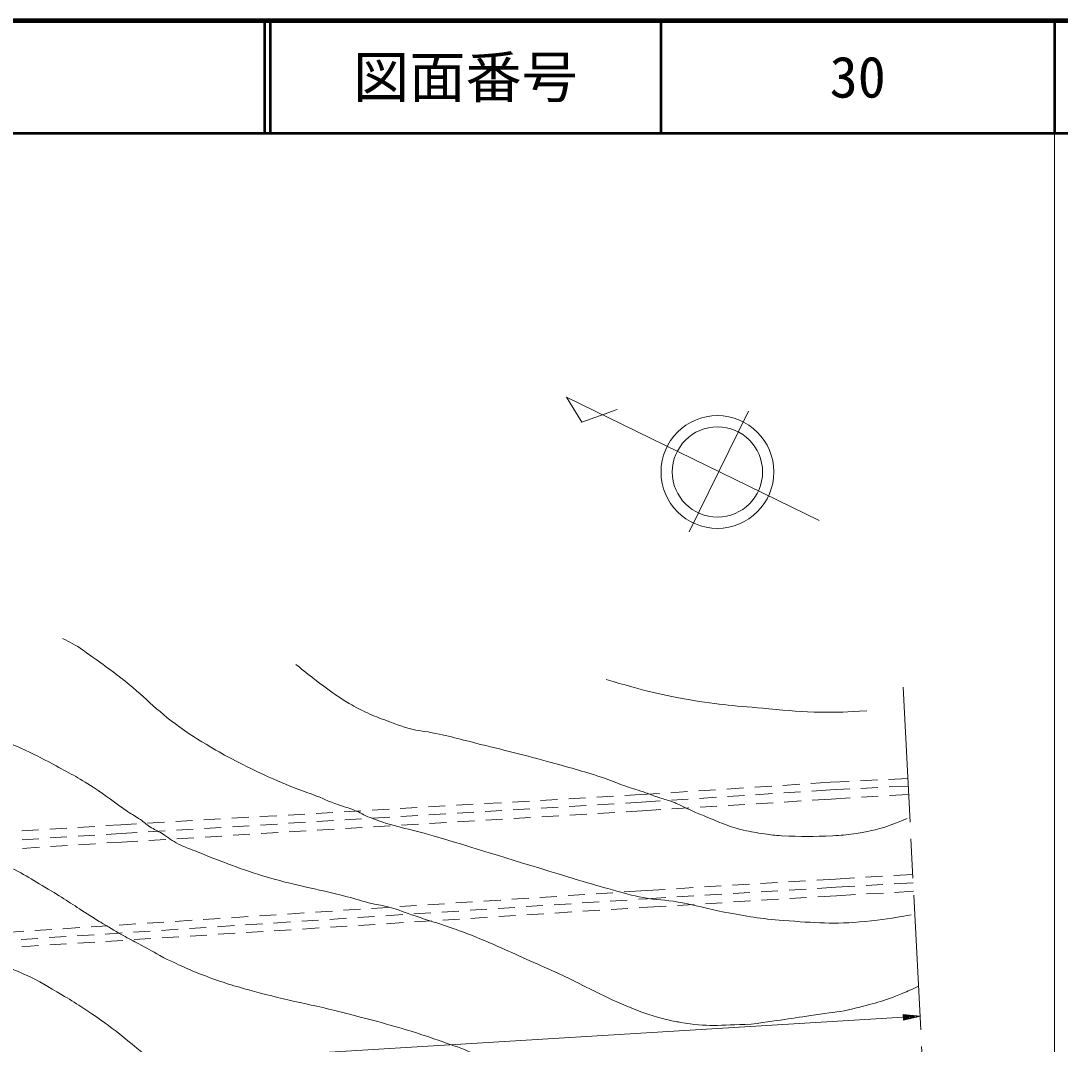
# Model space of a CAD drawing. Units: millimetres, scale not verified. Extents: x 40000 to 680000, y 20000 to 380000.
# Drawn here: x 487082 to 579500, y 288983 to 380000 of the extents above; entities that cross this region are included whole.
import ezdxf
from ezdxf.enums import TextEntityAlignment as Align

# ---------------------------------------------------------------- set-up
doc = ezdxf.new("R2010")
doc.units = ezdxf.units.MM
doc.header["$LTSCALE"] = 1000
doc.linetypes.add('CHAIN', pattern=[18.5, 12, -1.5, 3.5, -1.5])
for name, color, linetype, lineweight in [('M-BGD', 7, 'Continuous', 13), ('M-BMK', 2, 'CHAIN', 13), ('M-BMK-SRVR', 3, 'Continuous', 13), ('M-STR-HTXT', 7, 'Continuous', 13), ('M-TTL', 2, 'Continuous', 140), ('M-TTL-BAND', 7, 'Continuous', 13), ('M-TTL-LINE', 7, 'Continuous', 50)]:
    doc.layers.add(name, color=color, linetype=linetype, lineweight=lineweight)
doc.layers.add('M-TTL-TXT', color=7, linetype='Continuous')
doc.styles.add('ＭＳ ゴシック', font='')
doc.styles.get('ＭＳ ゴシック').set_extended_font_data('MS Gothic')

msp = doc.modelspace()

# ---------------------------------------------------------------- linework, layer by layer
at = {"layer": 'M-BGD'}
for p, q in [((561745, 312408), (563243, 312482)), ((564242, 312531), (565946, 312615)), ((544868, 311354), (546364, 311451)), ((547362, 311516), (548859, 311613)), ((549857, 311678), (551354, 311776)), ((552352, 311840), (553849, 311938)), ((554846, 312003), (556343, 312100)), ((557341, 312165), (559042, 312275)), ((557409, 311491), (559087, 311599)), ((559042, 312275), (560746, 312359)), ((559087, 311599), (560786, 311684)), ((561785, 311735), (563283, 311810)), ((564282, 311860), (565981, 311946)), ((530808, 310521), (532306, 310607)), ((533304, 310665), (534801, 310752)), ((535800, 310810), (537297, 310896)), ((538296, 310954), (539793, 311041)), ((540791, 311099), (542169, 311178)), ((542169, 311178), (543870, 311289)), ((542258, 310518), (543937, 310626)), ((544935, 310690), (546432, 310786)), ((547429, 310850), (548926, 310946)), ((549924, 311010), (551421, 311107)), ((552419, 311171), (553916, 311267)), ((554914, 311331), (556411, 311427)), ((554964, 310523), (556461, 310615)), ((557459, 310676), (559127, 310778)), ((559127, 310778), (560826, 310882)), ((561825, 310943), (563322, 311035)), ((564320, 311096), (566019, 311201)), ((515833, 309654), (517331, 309740)), ((518329, 309798), (519827, 309885)), ((520825, 309943), (522322, 310029)), ((523321, 310087), (524818, 310174)), ((525817, 310232), (527314, 310318)), ((525869, 309530), (527366, 309620)), ((528312, 310376), (529810, 310463)), ((528364, 309681), (529861, 309771)), ((530860, 309831), (532357, 309921)), ((533355, 309981), (534852, 310072)), ((535851, 310132), (537348, 310222)), ((538346, 310282), (539843, 310373)), ((538402, 309514), (539899, 309604)), ((540841, 310433), (542258, 310518)), ((540897, 309664), (542317, 309750)), ((542317, 309750), (543985, 309852)), ((544983, 309913), (546480, 310004)), ((547478, 310065), (548975, 310157)), ((549973, 310218), (551471, 310309)), ((552469, 310371), (553966, 310462)), ((498363, 308642), (499860, 308729)), ((500858, 308787), (502356, 308873)), ((503354, 308931), (504852, 309018)), ((505850, 309076), (507347, 309162)), ((508346, 309220), (509843, 309307)), ((510842, 309365), (512339, 309451)), ((510896, 308627), (512393, 308718)), ((513337, 309509), (514835, 309596)), ((513391, 308778), (514889, 308868)), ((515887, 308928), (517384, 309018)), ((518382, 309079), (519880, 309169)), ((520878, 309229), (522375, 309319)), ((523373, 309380), (524870, 309470)), ((523429, 308612), (524926, 308702)), ((525925, 308762), (527422, 308852)), ((528420, 308913), (529917, 309003)), ((530915, 309063), (532413, 309153)), ((533411, 309213), (534908, 309303)), ((535906, 309364), (537404, 309454)), ((487170, 307949), (488668, 308043)), ((489666, 308106), (491163, 308201)), ((492161, 308263), (493658, 308358)), ((494656, 308421), (495986, 308504)), ((495986, 308504), (497364, 308584)), ((496004, 307729), (497420, 307815)), ((498419, 307875), (499916, 307965)), ((500914, 308025), (502411, 308116)), ((503409, 308176), (504907, 308266)), ((505905, 308326), (507402, 308417)), ((508400, 308477), (509898, 308567)), ((508456, 307710), (509953, 307800)), ((510952, 307860), (512449, 307950)), ((513447, 308011), (514944, 308101)), ((515943, 308161), (517440, 308251)), ((518438, 308311), (519935, 308401)), ((520934, 308462), (522431, 308552)), ((487192, 307168), (488689, 307263)), ((489687, 307327), (491184, 307422)), ((492182, 307486), (493679, 307581)), ((494677, 307645), (496004, 307729)), ((494723, 306878), (496056, 306963)), ((496056, 306963), (497476, 307049)), ((498474, 307109), (499972, 307199)), ((500970, 307259), (502467, 307349)), ((503465, 307409), (504963, 307500)), ((505961, 307560), (507458, 307650)), ((487238, 306399), (488735, 306495)), ((489733, 306558), (491230, 306654)), ((492228, 306718), (493725, 306814)), ((564696, 303977), (566388, 304075)), ((550365, 303118), (551863, 303209)), ((552861, 303270), (554358, 303361)), ((555356, 303421), (556854, 303512)), ((557852, 303573), (559511, 303674)), ((559511, 303674), (561202, 303772)), ((562200, 303831), (563698, 303918)), ((562241, 303097), (563739, 303184)), ((564737, 303243), (566425, 303341)), ((535739, 302197), (537235, 302295)), ((538233, 302360), (539730, 302458)), ((540728, 302523), (542717, 302654)), ((542717, 302654), (544377, 302754)), ((545375, 302815), (546872, 302906)), ((547870, 302967), (549367, 303058)), ((547915, 302233), (549412, 302324)), ((550410, 302385), (551907, 302476)), ((552905, 302536), (554403, 302627)), ((555401, 302688), (556898, 302779)), ((557896, 302839), (559554, 302940)), ((559554, 302940), (561243, 303039)), ((559599, 302187), (561285, 302286)), ((562283, 302344), (563781, 302431)), ((564779, 302490), (566464, 302588)), ((520771, 301216), (522267, 301314)), ((523265, 301380), (524762, 301478)), ((525760, 301543), (527257, 301641)), ((528255, 301707), (529751, 301805)), ((530749, 301870), (532246, 301968)), ((532015, 301220), (533512, 301318)), ((533244, 302033), (534741, 302131)), ((534510, 301383), (536007, 301480)), ((537004, 301545), (538501, 301643)), ((539499, 301708), (540996, 301805)), ((541994, 301870), (542763, 301920)), ((542763, 301920), (544421, 302021)), ((545419, 302082), (546917, 302172)), ((545465, 301329), (546962, 301420)), ((547960, 301480), (549458, 301571)), ((550456, 301632), (551953, 301723)), ((552951, 301783), (554448, 301874)), ((555447, 301935), (556944, 302026)), ((557942, 302086), (559599, 302187)), ((508297, 300400), (509794, 300498)), ((510792, 300563), (512289, 300661)), ((513287, 300726), (514783, 300824)), ((515781, 300890), (517278, 300988)), ((518276, 301053), (519773, 301151)), ((519541, 300408), (521038, 300505)), ((522036, 300570), (523533, 300668)), ((524531, 300733), (526028, 300830)), ((527026, 300895), (528522, 300993)), ((529520, 301058), (531017, 301155)), ((529584, 300332), (531081, 300427)), ((532079, 300490), (533576, 300584)), ((534574, 300647), (536071, 300742)), ((537069, 300805), (538566, 300899)), ((539564, 300962), (541061, 301057)), ((542059, 301120), (542810, 301167)), ((542810, 301167), (544467, 301268)), ((493329, 299419), (494826, 299517)), ((495824, 299583), (497321, 299681)), ((498319, 299746), (499815, 299844)), ((500813, 299909), (502310, 300007)), ((503308, 300073), (504805, 300171)), ((504573, 299433), (506070, 299531)), ((505803, 300236), (507299, 300334)), ((507068, 299596), (508565, 299693)), ((509563, 299758), (511059, 299856)), ((512057, 299921), (513554, 300018)), ((514552, 300083), (516049, 300181)), ((514613, 299387), (516110, 299481)), ((517047, 300246), (518544, 300343)), ((517108, 299544), (518605, 299639)), ((519603, 299702), (521100, 299796)), ((522098, 299859), (523595, 299954)), ((524594, 300017), (526091, 300111)), ((527089, 300174), (528586, 300269)), ((485845, 298929), (487342, 299027)), ((488340, 299093), (489837, 299191)), ((489605, 298459), (491102, 298556)), ((490835, 299256), (492332, 299354)), ((492100, 298621), (493596, 298718)), ((494594, 298783), (496091, 298881)), ((497089, 298946), (498586, 299043)), ((499584, 299108), (501080, 299206)), ((499643, 298441), (501140, 298536)), ((502078, 299271), (503575, 299368)), ((502138, 298599), (503635, 298693)), ((504633, 298756), (506130, 298851)), ((507128, 298914), (508625, 299008)), ((509623, 299071), (511120, 299166)), ((512118, 299229), (513615, 299324)), ((487110, 298296), (488607, 298394)), ((487168, 297653), (488665, 297748)), ((489663, 297811), (491160, 297905)), ((492158, 297968), (493655, 298063)), ((494653, 298126), (496150, 298220)), ((497148, 298284), (498645, 298378))]:
    msp.add_line(p, q, dxfattribs=at)
for points, knots in [([(490804, 325050), (491209, 324867), (491325, 324802), (491650, 324626), (492385, 324230), (492749, 323925), (493428, 323441), (494430, 322727), (494999, 322336), (495968, 321578), (498076, 319929), (499050, 318746), (501217, 317176), (502420, 316303), (503154, 315898), (504434, 315144), (505212, 314685), (505662, 314453), (506466, 314043), (507481, 313526), (508050, 313235), (509090, 312773), (510269, 312250), (510932, 311959), (512138, 311503), (512493, 311369), (512697, 311309), (513053, 311178), (513947, 310848), (514421, 310592), (515319, 310271), (515858, 310079), (516180, 310026), (516710, 309810), (517285, 309575), (517572, 309362), (518149, 309132), (520260, 308294), (521559, 308169), (523737, 307524), (528796, 306025), (531601, 305091), (536658, 303586), (537842, 303234), (538502, 303027), (539693, 302700), (540761, 302406), (541358, 302227), (542447, 302020), (543642, 301794), (544338, 301837), (545536, 301626), (547149, 301341), (548024, 301039), (549634, 300739), (551674, 300359), (552823, 300137), (554892, 299988), (557728, 299785), (559342, 299627), (562172, 299904), (563769, 300059), (564364, 300127), (566236, 300496)], [0, 0, 0, 0, 1, 1, 1, 2, 2, 2, 3, 3, 3, 4, 4, 4, 5, 5, 5, 6, 6, 6, 7, 7, 7, 8, 8, 8, 9, 9, 9, 10, 10, 10, 11, 11, 11, 12, 12, 12, 13, 13, 13, 14, 14, 14, 15, 15, 15, 16, 16, 16, 17, 17, 17, 18, 18, 18, 19, 19, 19, 20, 20, 20, 21, 21, 21, 21]), ([(511546, 322764), (512340, 322100), (512566, 321924), (513239, 321409), (514389, 320528), (515041, 320034), (516287, 319292), (516897, 318929), (517250, 318741), (517895, 318446), (518543, 318149), (518917, 318005), (519588, 317768), (520604, 317410), (521157, 317137), (522213, 316922), (522639, 316835), (522886, 316834), (523313, 316752), (525149, 316404), (526156, 316102), (527970, 315652), (530421, 315042), (531802, 314725), (534234, 314043), (536128, 313512), (537198, 313236), (539060, 312604), (539714, 312382), (540061, 312205), (540714, 311981), (541386, 311750), (541771, 311647), (542442, 311416), (542942, 311244), (543216, 311129), (543716, 310956), (544202, 310787), (544486, 310727), (544971, 310555), (545128, 310500), (545212, 310456), (545365, 310391), (546156, 310053), (546572, 309803), (547369, 309478), (547627, 309372), (547775, 309321), (548034, 309217), (548666, 308962), (549004, 308778), (549643, 308540), (550289, 308298), (550664, 308191), (551336, 308032), (552055, 307862), (552466, 307794), (553198, 307693), (553792, 307612), (554124, 307548), (554722, 307524), (556506, 307452), (557511, 307430), (559294, 307524), (560023, 307562), (560432, 307596), (561156, 307693), (561722, 307768), (562037, 307828), (562596, 307947), (563925, 308230), (564384, 308463), (565897, 309048)], [0, 0, 0, 0, 1, 1, 1, 2, 2, 2, 3, 3, 3, 4, 4, 4, 5, 5, 5, 6, 6, 6, 7, 7, 7, 8, 8, 8, 9, 9, 9, 10, 10, 10, 11, 11, 11, 12, 12, 12, 13, 13, 13, 14, 14, 14, 15, 15, 15, 16, 16, 16, 17, 17, 17, 18, 18, 18, 19, 19, 19, 20, 20, 20, 21, 21, 21, 22, 22, 22, 23, 23, 23, 24, 24, 24, 24]), ([(352723, 322002), (353395, 321381), (353585, 321210), (354163, 320732), (354835, 320175), (355226, 319879), (355940, 319377), (356879, 318718), (357418, 318367), (358396, 317768), (358952, 317428), (359254, 317219), (359835, 316922), (361007, 316322), (361678, 316013), (362883, 315482), (363574, 315178), (363940, 314947), (364660, 314720), (367270, 313901), (368759, 313519), (371433, 312942), (372519, 312708), (373134, 312612), (374223, 312392), (376457, 311942), (377672, 311489), (379931, 311184), (380940, 311048), (381515, 311047), (382524, 310910), (386613, 310358), (388879, 309879), (392937, 309132), (398705, 308071), (401901, 307290), (407676, 306268), (411249, 305636), (413236, 305107), (416855, 304838), (418392, 304724), (419266, 304916), (420790, 305153), (421527, 305268), (421943, 305345), (422653, 305576), (424813, 306280), (425950, 306878), (428071, 307693), (429917, 308403), (430919, 308897), (432812, 309471), (434477, 309976), (435415, 310270), (437129, 310572), (438209, 310762), (438829, 310769), (439923, 310826), (441409, 310902), (442245, 310837), (443733, 310826), (445188, 310815), (446005, 310820), (447458, 310741), (451834, 310502), (454283, 310265), (458633, 309725), (462286, 309271), (464281, 308628), (467946, 308286), (468638, 308221), (469030, 308253), (469724, 308201), (471262, 308085), (472094, 307782), (473621, 307561), (474129, 307487), (474413, 307447), (474922, 307383), (476041, 307244), (476674, 307206), (477789, 307039), (478315, 306960), (478598, 306856), (479121, 306762), (479953, 306612), (480432, 306598), (481258, 306418), (482047, 306246), (482482, 306112), (483248, 305856), (483817, 305666), (484126, 305531), (484686, 305314), (485094, 305157), (485329, 305084), (485724, 304899), (487374, 304128), (488225, 303547), (489788, 302613), (491152, 301798), (491875, 301275), (493220, 300429), (493657, 300153), (493898, 299993), (494343, 299729), (495123, 299266), (495559, 299005), (496353, 298566), (496908, 298260), (497226, 298101), (497782, 297798), (498571, 297367), (498820, 297224), (499792, 296675)], [0, 0, 0, 0, 1, 1, 1, 2, 2, 2, 3, 3, 3, 4, 4, 4, 5, 5, 5, 6, 6, 6, 7, 7, 7, 8, 8, 8, 9, 9, 9, 10, 10, 10, 11, 11, 11, 12, 12, 12, 13, 13, 13, 14, 14, 14, 15, 15, 15, 16, 16, 16, 17, 17, 17, 18, 18, 18, 19, 19, 19, 20, 20, 20, 21, 21, 21, 22, 22, 22, 23, 23, 23, 24, 24, 24, 25, 25, 25, 26, 26, 26, 27, 27, 27, 28, 28, 28, 29, 29, 29, 30, 30, 30, 31, 31, 31, 32, 32, 32, 33, 33, 33, 34, 34, 34, 35, 35, 35, 36, 36, 36, 37, 37, 37, 38, 38, 38, 38]), ([(369317, 321578), (370043, 321186), (370283, 321082), (370925, 320816), (372038, 320357), (372726, 320282), (373888, 319970), (376088, 319380), (377330, 319077), (379561, 318615), (382824, 317940), (384672, 317657), (387968, 317159), (390038, 316846), (391208, 316746), (393275, 316414), (399109, 315476), (402269, 314368), (408091, 313366), (409870, 313059), (410875, 312936), (412663, 312688), (414113, 312487), (414928, 312385), (416388, 312265), (416949, 312219), (417264, 312193), (417827, 312180), (419348, 312146), (420211, 311997), (421721, 312180), (423119, 312350), (423922, 312389), (425277, 312773), (429806, 314056), (432165, 315323), (436621, 316837), (438355, 317426), (439344, 317704), (441108, 318192), (443591, 318877), (445007, 319181), (447543, 319631), (449082, 319904), (449961, 319963), (451522, 320054), (453866, 320192), (455185, 320206), (457532, 320139), (462076, 320010), (464605, 319626), (469131, 319208), (470855, 319048), (471816, 318919), (473533, 318700), (476424, 318330), (478052, 318139), (480899, 317514), (481808, 317315), (482302, 317134), (483184, 316837), (484017, 316556), (484482, 316394), (485301, 316075), (486005, 315801), (486394, 315631), (487079, 315313), (488219, 314783), (488851, 314470), (489957, 313874), (491365, 313114), (492169, 312710), (493513, 311842), (494746, 311045), (495368, 310499), (496584, 309678), (497018, 309385), (497285, 309256), (497714, 308955), (498050, 308720), (498212, 308553), (498555, 308329), (498963, 308062), (499223, 307963), (499641, 307712), (500225, 307360), (500501, 307073), (501116, 306777), (501671, 306509), (501998, 306394), (502572, 306169), (504899, 305256), (506192, 304702), (508582, 303968), (511478, 303078), (513180, 302873), (516109, 302100), (516970, 301873), (517441, 301702), (518306, 301489), (518901, 301343), (519251, 301334), (519842, 301174), (520761, 300925), (521246, 300688), (522149, 300386), (523364, 299978), (524057, 299788), (525267, 299366), (526471, 298946), (527136, 298686), (528312, 298193), (530479, 297286), (531656, 296692), (533811, 295755), (537968, 293947), (540092, 292326), (544478, 291183), (544968, 291055), (545250, 291016), (545748, 290929), (548160, 290508), (549114, 290680), (552013, 290760)], [0, 0, 0, 0, 1, 1, 1, 2, 2, 2, 3, 3, 3, 4, 4, 4, 5, 5, 5, 6, 6, 6, 7, 7, 7, 8, 8, 8, 9, 9, 9, 10, 10, 10, 11, 11, 11, 12, 12, 12, 13, 13, 13, 14, 14, 14, 15, 15, 15, 16, 16, 16, 17, 17, 17, 18, 18, 18, 19, 19, 19, 20, 20, 20, 21, 21, 21, 22, 22, 22, 23, 23, 23, 24, 24, 24, 25, 25, 25, 26, 26, 26, 27, 27, 27, 28, 28, 28, 29, 29, 29, 30, 30, 30, 31, 31, 31, 32, 32, 32, 33, 33, 33, 34, 34, 34, 35, 35, 35, 36, 36, 36, 37, 37, 37, 38, 38, 38, 39, 39, 39, 40, 40, 40, 41, 41, 41, 41]), ([(539129, 321409), (542515, 320441), (543535, 320143), (546422, 319635), (549195, 319148), (550780, 319072), (553583, 318815), (555415, 318647), (556443, 318523), (558283, 318505), (559860, 318489), (560413, 318514), (562318, 318638)], [0, 0, 0, 0, 1, 1, 1, 2, 2, 2, 3, 3, 3, 4, 4, 4, 4]), ([(352977, 312858), (353572, 312360), (353743, 312228), (354247, 311842), (355172, 311133), (355714, 310766), (356702, 310148), (358121, 309261), (358884, 308678), (360427, 308032), (361103, 307749), (361503, 307644), (362205, 307439), (363322, 307113), (363951, 306943), (365084, 306677), (366233, 306407), (366884, 306285), (368047, 306084), (369065, 305909), (369638, 305740), (370671, 305746), (371036, 305748), (371237, 305824), (371602, 305830), (373127, 305858), (373978, 305708), (375497, 305576), (378215, 305340), (379732, 305150), (382439, 304814), (382871, 304761), (383113, 304730), (383540, 304645), (384475, 304458), (384994, 304319), (385910, 304052), (389705, 302947), (391792, 302201), (395540, 300945), (398808, 299850), (400572, 299032), (403876, 298048), (404654, 297817), (405099, 297718), (405890, 297533), (407077, 297254), (407740, 297084), (408938, 296856), (410155, 296624), (410840, 296504), (412070, 296348), (412729, 296264), (413099, 296201), (413763, 296178), (414821, 296142), (415415, 296205), (416472, 296263), (418529, 296376), (419688, 296440), (421721, 296771), (425212, 297339), (427065, 298157), (430526, 298888), (432995, 299409), (434376, 299731), (436875, 300073), (437697, 300185), (438164, 300200), (438992, 300242), (440610, 300325), (441520, 300276), (443140, 300242), (444565, 300213), (445359, 300095), (446781, 299988), (450883, 299679), (453172, 299380), (457278, 299142), (462311, 298850), (465138, 298827), (470176, 298667), (471482, 298626), (472220, 298710), (473520, 298582), (474186, 298516), (474552, 298427), (475215, 298332), (475994, 298220), (476431, 298158), (477212, 298050), (477957, 297946), (478380, 297919), (479121, 297787), (479855, 297656), (480261, 297550), (480983, 297364), (482017, 297097), (482591, 296925), (483608, 296602), (484574, 296294), (485112, 296109), (486063, 295755), (486633, 295543), (486950, 295416), (487502, 295162), (488806, 294562), (489472, 294096), (490719, 293384), (491429, 292980), (491810, 292725), (492497, 292284), (495119, 290602), (495913, 289832), (498847, 287458)], [0, 0, 0, 0, 1, 1, 1, 2, 2, 2, 3, 3, 3, 4, 4, 4, 5, 5, 5, 6, 6, 6, 7, 7, 7, 8, 8, 8, 9, 9, 9, 10, 10, 10, 11, 11, 11, 12, 12, 12, 13, 13, 13, 14, 14, 14, 15, 15, 15, 16, 16, 16, 17, 17, 17, 18, 18, 18, 19, 19, 19, 20, 20, 20, 21, 21, 21, 22, 22, 22, 23, 23, 23, 24, 24, 24, 25, 25, 25, 26, 26, 26, 27, 27, 27, 28, 28, 28, 29, 29, 29, 30, 30, 30, 31, 31, 31, 32, 32, 32, 33, 33, 33, 34, 34, 34, 35, 35, 35, 36, 36, 36, 37, 37, 37, 38, 38, 38, 38]), ([(568109, 270758), (567341, 270632), (567110, 270615), (566467, 270550), (564703, 270372), (563696, 270359), (561929, 270506), (559654, 270696), (558411, 271066), (556165, 271481), (555040, 271690), (554402, 271781), (553297, 272078), (551713, 272503), (550841, 272829), (549358, 273529), (548086, 274129), (547517, 274723), (546337, 275487), (544675, 276562), (543691, 277085), (542080, 278236), (539306, 280218), (538017, 281685), (535208, 283616), (532926, 285184), (531639, 286080), (529163, 287318), (527142, 288328), (525934, 288742), (523798, 289476), (520874, 290479), (519187, 290892), (516197, 291678), (512880, 292550), (510963, 292809), (507658, 293729), (506014, 294186), (505089, 294444), (503494, 295051), (502018, 295613), (501512, 295850), (499792, 296675)], [0, 0, 0, 0, 1, 1, 1, 2, 2, 2, 3, 3, 3, 4, 4, 4, 5, 5, 5, 6, 6, 6, 7, 7, 7, 8, 8, 8, 9, 9, 9, 10, 10, 10, 11, 11, 11, 12, 12, 12, 13, 13, 13, 14, 14, 14, 14]), ([(552013, 290760), (555004, 291187), (555768, 291288), (558169, 291666), (559300, 291844), (559956, 291838), (561063, 292131), (562799, 292591), (563805, 292783), (565456, 293491), (566027, 293736), (566238, 293817), (566900, 294157)], [0, 0, 0, 0, 1, 1, 1, 2, 2, 2, 3, 3, 3, 4, 4, 4, 4])]:
    msp.add_open_spline(points, degree=3, knots=knots, dxfattribs=at)
at = {"layer": 'M-BMK'}
msp.add_line((565527, 320728), (567693, 278799), dxfattribs=at)
at = {"layer": 'M-BMK-SRVR'}
for p, q in [((535612, 346540), (536958, 344316)), ((558078, 335572), (535612, 346540)), ((536958, 344316), (540119, 345439)), ((546516, 334563), (551791, 345284))]:
    msp.add_line(p, q, dxfattribs=at)
for radius in [5016, 4013]:
    msp.add_circle((549023, 339874), radius, dxfattribs=at)
at = {"layer": 'M-STR-HTXT'}
for p, q in [((278282, 273942), (565542, 291379)), ((567039, 291470), (565526, 291629)), ((565526, 291629), (565557, 291130)), ((565829, 291597), (565529, 291579)), ((565532, 291529), (566131, 291565)), ((566434, 291533), (565535, 291479)), ((565539, 291429), (566736, 291502)), ((567039, 291470), (565542, 291379)), ((565545, 291329), (566742, 291402)), ((566446, 291334), (565548, 291279)), ((565551, 291229), (566150, 291266)), ((565853, 291198), (565554, 291179)), ((567039, 291470), (565557, 291130))]:
    msp.add_line(p, q, dxfattribs=at)
at = {"layer": 'M-TTL'}
msp.add_line((680000, 380000), (40000, 380000), dxfattribs=at)
at = {"layer": 'M-TTL-BAND'}
msp.add_line((579000, 20000), (579000, 370000), dxfattribs=at)
at = {"layer": 'M-TTL-LINE'}
for p, q in [((508747, 380000), (508747, 370000)), ((509247, 380000), (509247, 370000)), ((543997, 380000), (543997, 370000)), ((579000, 380000), (579000, 370000)), ((40000, 370000), (680000, 370000))]:
    msp.add_line(p, q, dxfattribs=at)

# ---------------------------------------------------------------- texts
at = {"layer": 'M-TTL-TXT', "style": 'ＭＳ ゴシック'}
for s, p in [('図面番号', (526622, 375000)), ('30', (561497, 375000))]:
    msp.add_text(s, height=3666, dxfattribs=at).set_placement(p, align=Align.MIDDLE_CENTER)

doc.saveas('drawing.dxf')
